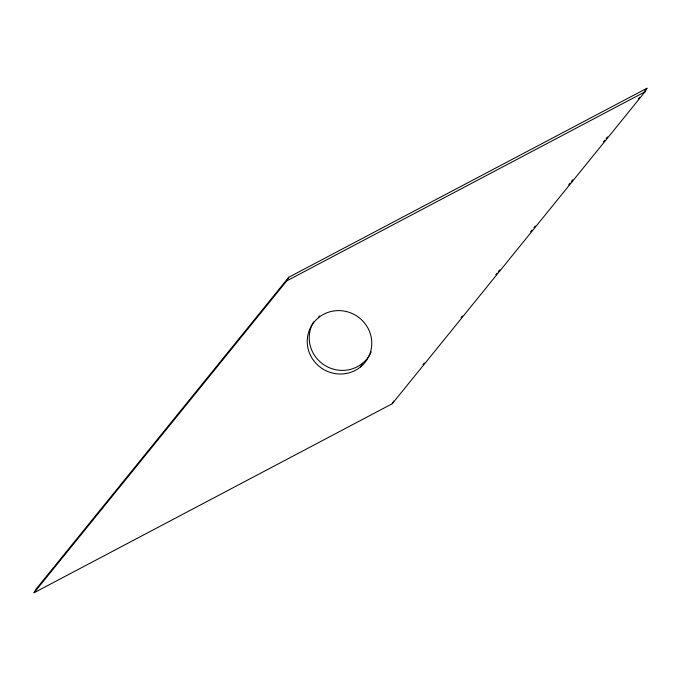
<?xml version="1.0" encoding="UTF-8"?>
<svg xmlns="http://www.w3.org/2000/svg" width="681" height="681" viewBox="0 0 681 681"><rect width="100%" height="100%" fill="white"/><g stroke="black" fill="none" stroke-linecap="round" stroke-linejoin="round"><path stroke-width="1.02" d="M34.05 592.759L36.042 589.142L288.77 277.252L646.95 88.241L644.958 91.858L392.23 403.748L34.05 592.759L286.778 280.861L288.77 277.252M318.419 317.729L319.406 315.924M360.598 366.889L362.581 363.271M392.23 403.748L393.729 401.041M422.969 364.658L424.306 363.007M461.08 317.627L462.416 315.975M495.845 274.715L497.19 273.064M498.526 271.413L499.863 269.77M530.618 231.812L531.955 230.161M533.955 227.684L535.292 226.032M568.729 184.781L570.065 183.129M571.402 181.478L572.738 179.827M603.494 141.869L604.83 140.226M606.167 138.575L607.503 136.924M638.259 98.966L639.595 97.315M644.277 91.543L646.95 88.241M286.778 280.861L644.958 91.858M371.222 351.864A32.526 31.462 28.8 0 1 326.991 366.608A32.526 31.462 28.8 0 1 313.669 321.849M310.442 355.303A32.526 31.462 28.8 0 0 366.199 360.862A32.526 31.462 28.8 0 0 341.871 310.766A32.526 31.462 28.8 0 0 310.442 355.303"/></g></svg>
